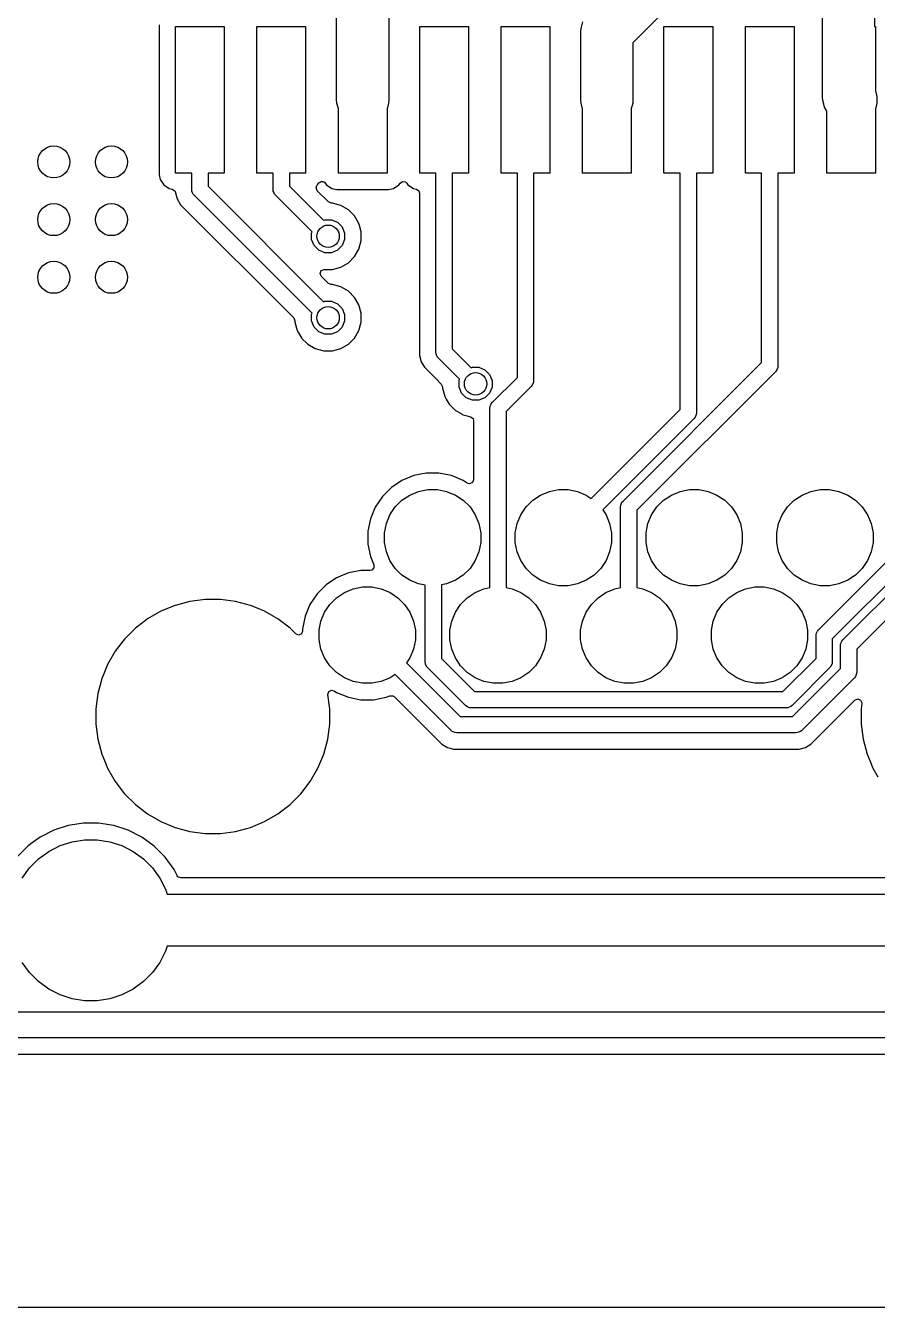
# Model space of a CAD drawing. Extents: x 97 to 200, y -158 to -52.
# Drawn here: x 149.91 to 163.2, y -157.88 to -137.88 of the extents above; entities that cross this region are included whole.
import ezdxf

# ---------------------------------------------------------------- set-up
doc = ezdxf.new("R2010")
doc.units = 0
doc.layers.add('BLACK', color=7, linetype='CONTINUOUS')

msp = doc.modelspace()

# ---------------------------------------------------------------- linework, layer by layer
at = {"layer": 'BLACK', "linetype": 'CONTINUOUS'}
for p, q in [((165.919436, -131.61), (159.3875, -138.141936)), ((162.3447, -138.9936), (162.3447, -137.0036)), ((154.7647, -139.0336), (154.7647, -137.1836)), ((163.1575, -137.171936), (163.1575, -137.8886)), ((155.5775, -137.351936), (155.5775, -139.0336)), ((151.9966, -137.863532), (151.9966, -140.203664)), ((152.2511, -140.1786), (152.2511, -137.8886)), ((152.2511, -137.8886), (153.0111, -137.8886)), ((153.0111, -137.8886), (153.0111, -140.1786)), ((153.5211, -140.1786), (153.5211, -137.8886)), ((153.5211, -137.8886), (154.2811, -137.8886)), ((154.2811, -137.8886), (154.2811, -140.1786)), ((156.0611, -140.1786), (156.0611, -137.8886)), ((156.0611, -137.8886), (156.8211, -137.8886)), ((156.8211, -137.8886), (156.8211, -140.1786)), ((157.3311, -140.1786), (157.3311, -137.8886)), ((157.3311, -137.8886), (158.0911, -137.8886)), ((158.0911, -137.8886), (158.0911, -140.1786)), ((158.5747, -137.9736), (158.578176, -137.920569)), ((158.5747, -139.0336), (158.5747, -137.9736)), ((158.578176, -137.920554), (158.605635, -137.818078)), ((158.578176, -137.920569), (158.578176, -137.920554)), ((159.8711, -140.1786), (159.8711, -137.8886)), ((159.8711, -137.8886), (160.6311, -137.8886)), ((160.6311, -137.8886), (160.6311, -140.1786)), ((161.1411, -140.1786), (161.1411, -137.8886)), ((161.1411, -137.8886), (161.9011, -137.8886)), ((161.9011, -137.8886), (161.9011, -140.1786)), ((163.1575, -137.8886), (163.1711, -137.8886)), ((163.1711, -137.8886), (163.1711, -138.894999)), ((159.3875, -138.141936), (159.3875, -139.0336)), ((162.348176, -139.04663), (162.3447, -138.9936)), ((163.1711, -138.894999), (163.194024, -138.980555)), ((163.194024, -138.980555), (163.194024, -139.086646)), ((154.768177, -139.086646), (154.7647, -139.0336)), ((154.7911, -139.172197), (154.768177, -139.086646)), ((154.7911, -140.1786), (154.7911, -139.172197)), ((155.574023, -139.086646), (155.5511, -139.172197)), ((155.5511, -139.172197), (155.5511, -140.1786)), ((155.5775, -139.0336), (155.574023, -139.086646)), ((158.578177, -139.086646), (158.5747, -139.0336)), ((158.6011, -139.172197), (158.578177, -139.086646)), ((158.6011, -140.1786), (158.6011, -139.172197)), ((159.384023, -139.086646), (159.3611, -139.172197)), ((159.3611, -139.172197), (159.3611, -140.1786)), ((159.3875, -139.0336), (159.384023, -139.086646)), ((162.348176, -139.046646), (162.348176, -139.04663)), ((162.363336, -139.103222), (162.348176, -139.046646)), ((162.375635, -139.149123), (162.363336, -139.103222)), ((162.4111, -139.210549), (162.375635, -139.149123)), ((162.4111, -140.1786), (162.4111, -139.210549)), ((163.194024, -139.086646), (163.1711, -139.172201)), ((163.1711, -139.172201), (163.1711, -140.1786)), ((151.9966, -140.203664), (151.996601, -140.203668)), ((151.996601, -140.203668), (152.011365, -140.277899)), ((152.5041, -140.1786), (152.2511, -140.1786)), ((152.5041, -140.4336), (152.5041, -140.1786)), ((153.0111, -140.1786), (152.7581, -140.1786)), ((152.7581, -140.1786), (152.7581, -140.380994)), ((153.7741, -140.1786), (153.5211, -140.1786)), ((153.7741, -140.4336), (153.7741, -140.1786)), ((154.2811, -140.1786), (154.0281, -140.1786)), ((154.0281, -140.1786), (154.0281, -140.380994)), ((155.5511, -140.1786), (154.7911, -140.1786)), ((156.3141, -140.1786), (156.0611, -140.1786)), ((156.3141, -142.9736), (156.3141, -140.1786)), ((156.8211, -140.1786), (156.5681, -140.1786)), ((156.5681, -140.1786), (156.5681, -142.920995)), ((157.5841, -140.1786), (157.3311, -140.1786)), ((157.5841, -143.364994), (157.5841, -140.1786)), ((158.0911, -140.1786), (157.8381, -140.1786)), ((157.8381, -140.1786), (157.8381, -143.4176)), ((159.3611, -140.1786), (158.6011, -140.1786)), ((160.1241, -140.1786), (159.8711, -140.1786)), ((160.1241, -143.864994), (160.1241, -140.1786)), ((160.6311, -140.1786), (160.3781, -140.1786)), ((160.3781, -140.1786), (160.3781, -143.9176)), ((161.3941, -140.1786), (161.1411, -140.1786)), ((161.3941, -143.133813), (161.3941, -140.1786)), ((161.9011, -140.1786), (161.6481, -140.1786)), ((161.6481, -140.1786), (161.6481, -143.186419)), ((163.1711, -140.1786), (162.4111, -140.1786)), ((152.011365, -140.277899), (152.011367, -140.277903)), ((152.011367, -140.277903), (152.067615, -140.362084)), ((152.067615, -140.362084), (152.151797, -140.418333)), ((152.7581, -140.380994), (154.561051, -142.183946)), ((154.0281, -140.380994), (154.561051, -140.913946)), ((154.442734, -140.409823), (154.454757, -140.372967)), ((154.46104, -140.454017), (154.442734, -140.409823)), ((154.454757, -140.372967), (154.460911, -140.364537)), ((154.460911, -140.364537), (154.464584, -140.362084)), ((154.464584, -140.362084), (154.484861, -140.331736)), ((154.484861, -140.331736), (154.485623, -140.330694)), ((154.485623, -140.330694), (154.505013, -140.318875)), ((154.505013, -140.318875), (154.523906, -140.306251)), ((154.523906, -140.306251), (154.525276, -140.306523)), ((154.525276, -140.306523), (154.526469, -140.305797)), ((154.526469, -140.305797), (154.548544, -140.311151)), ((154.548544, -140.311151), (154.570823, -140.315583)), ((154.570823, -140.315583), (154.572107, -140.316867)), ((154.572107, -140.316867), (154.572956, -140.317073)), ((154.572956, -140.317073), (154.573959, -140.318719)), ((154.573959, -140.318719), (154.588067, -140.332827)), ((154.588067, -140.332827), (154.607615, -140.362084)), ((154.607615, -140.362084), (154.691797, -140.418333)), ((155.650401, -140.418334), (155.734584, -140.362084)), ((155.734584, -140.362084), (155.754133, -140.332826)), ((155.754133, -140.332826), (155.793906, -140.306251)), ((155.793906, -140.306251), (155.840823, -140.315583)), ((155.840823, -140.315583), (155.858067, -140.332827)), ((155.858067, -140.332827), (155.877615, -140.362084)), ((155.877615, -140.362084), (155.961797, -140.418333)), ((152.151797, -140.418333), (152.151799, -140.418334)), ((152.151799, -140.418334), (152.199449, -140.427812)), ((152.199449, -140.427812), (152.239223, -140.454388)), ((152.239223, -140.454388), (152.249221, -140.480951)), ((152.249221, -140.480951), (152.249599, -140.483824)), ((152.249599, -140.483824), (152.275598, -140.580851)), ((152.275598, -140.580851), (152.275598, -140.580853)), ((152.275598, -140.580853), (152.323807, -140.664353)), ((152.50654, -140.458376), (152.5041, -140.4336)), ((152.50654, -140.458377), (152.50654, -140.458376)), ((152.513077, -140.474157), (152.50654, -140.458377)), ((152.525503, -140.504157), (152.513077, -140.474157)), ((152.525504, -140.504158), (152.525503, -140.504157)), ((152.541297, -140.523403), (152.525504, -140.504158)), ((154.381446, -142.363551), (152.541297, -140.523403)), ((153.77654, -140.458376), (153.7741, -140.4336)), ((153.77654, -140.458377), (153.77654, -140.458376)), ((153.783077, -140.474157), (153.77654, -140.458377)), ((153.795503, -140.504157), (153.783077, -140.474157)), ((153.795504, -140.504158), (153.795503, -140.504157)), ((153.811297, -140.523403), (153.795504, -140.504158)), ((154.381446, -141.093551), (153.811297, -140.523403)), ((154.635317, -140.628294), (154.46104, -140.454017)), ((154.691797, -140.418333), (154.691799, -140.418334)), ((154.691799, -140.418334), (154.766033, -140.4331)), ((154.766033, -140.4331), (155.576166, -140.433099)), ((155.576166, -140.433099), (155.650401, -140.418334)), ((155.961797, -140.418333), (155.961799, -140.418334)), ((155.961799, -140.418334), (156.009293, -140.427781)), ((156.009293, -140.427781), (156.049067, -140.454357)), ((156.049067, -140.454357), (156.0596, -140.48908)), ((156.0596, -140.48908), (156.0596, -143.023823)), ((152.323807, -140.664353), (152.323806, -140.664353)), ((152.323806, -140.664353), (152.323808, -140.664355)), ((152.323808, -140.664355), (152.325822, -140.667844)), ((152.325822, -140.667844), (152.325825, -140.667848)), ((152.325825, -140.667848), (154.095794, -142.437817)), ((154.679511, -140.6466), (154.635317, -140.628294)), ((154.699164, -140.6466), (154.679511, -140.6466)), ((154.699168, -140.6466), (154.699164, -140.6466)), ((154.830652, -140.681832), (154.699168, -140.6466)), ((154.830653, -140.681832), (154.830652, -140.681832)), ((154.830654, -140.681833), (154.830653, -140.681832)), ((154.948545, -140.749897), (154.830654, -140.681833)), ((154.948546, -140.749898), (154.948545, -140.749897)), ((154.94855, -140.749901), (154.948546, -140.749898)), ((155.044798, -140.846149), (154.94855, -140.749901)), ((154.561051, -140.913946), (154.579889, -140.906144)), ((154.579889, -140.906144), (154.682311, -140.906144)), ((154.682311, -140.906144), (154.776937, -140.945339)), ((154.776937, -140.945339), (154.849361, -141.017763)), ((155.044801, -140.846153), (155.044798, -140.846149)), ((155.044803, -140.846155), (155.044801, -140.846153)), ((155.112867, -140.964046), (155.044803, -140.846155)), ((155.121831, -140.9975), (155.112867, -140.964046)), ((155.147509, -141.093332), (155.121831, -140.9975)), ((154.373644, -141.112389), (154.381446, -141.093551)), ((154.373644, -141.214811), (154.373644, -141.112389)), ((154.849361, -141.017763), (154.888556, -141.112389)), ((154.888556, -141.112389), (154.888556, -141.214811)), ((155.1481, -141.095536), (155.147509, -141.093332)), ((155.1481, -141.231664), (155.1481, -141.095536)), ((154.412839, -141.309437), (154.373644, -141.214811)), ((154.485263, -141.381861), (154.412839, -141.309437)), ((154.579889, -141.421056), (154.485263, -141.381861)), ((154.776937, -141.381861), (154.682311, -141.421056)), ((154.849361, -141.309437), (154.776937, -141.381861)), ((154.888556, -141.214811), (154.849361, -141.309437)), ((155.044803, -141.481045), (155.112867, -141.363154)), ((155.112867, -141.363154), (155.1481, -141.231664)), ((154.682311, -141.421056), (154.579889, -141.421056)), ((154.830654, -141.645367), (154.948545, -141.577303)), ((154.948545, -141.577303), (155.044803, -141.481045)), ((154.506011, -141.7431), (154.524317, -141.698906)), ((154.524317, -141.787294), (154.506011, -141.7431)), ((154.524317, -141.698906), (154.568511, -141.6806)), ((154.635317, -141.898294), (154.524317, -141.787294)), ((154.568511, -141.6806), (154.699162, -141.6806)), ((154.699162, -141.6806), (154.699164, -141.6806)), ((154.699164, -141.6806), (154.830654, -141.645367)), ((154.679511, -141.9166), (154.635317, -141.898294)), ((154.699164, -141.9166), (154.679511, -141.9166)), ((154.699168, -141.9166), (154.699164, -141.9166)), ((154.830652, -141.951832), (154.699168, -141.9166)), ((154.830653, -141.951832), (154.830652, -141.951832)), ((154.830654, -141.951833), (154.830653, -141.951832)), ((154.948545, -142.019897), (154.830654, -141.951833)), ((154.561051, -142.183946), (154.579889, -142.176144)), ((154.579889, -142.176144), (154.682311, -142.176144)), ((154.682311, -142.176144), (154.776937, -142.215339)), ((154.948546, -142.019898), (154.948545, -142.019897)), ((154.94855, -142.019901), (154.948546, -142.019898)), ((155.044798, -142.116149), (154.94855, -142.019901)), ((155.044801, -142.116153), (155.044798, -142.116149)), ((155.044803, -142.116155), (155.044801, -142.116153)), ((155.112867, -142.234046), (155.044803, -142.116155)), ((154.373644, -142.382389), (154.381446, -142.363551)), ((154.373644, -142.484811), (154.373644, -142.382389)), ((154.776937, -142.215339), (154.849361, -142.287763)), ((154.849361, -142.287763), (154.888556, -142.382389)), ((154.888556, -142.382389), (154.888556, -142.484811)), ((155.1481, -142.365536), (155.112867, -142.234046)), ((155.1481, -142.501664), (155.1481, -142.365536)), ((154.095794, -142.437817), (154.1141, -142.482011)), ((154.1141, -142.482011), (154.1141, -142.501668)), ((154.1141, -142.501668), (154.149332, -142.633151)), ((154.412839, -142.579437), (154.373644, -142.484811)), ((154.485263, -142.651861), (154.412839, -142.579437)), ((154.849361, -142.579437), (154.776937, -142.651861)), ((154.888556, -142.484811), (154.849361, -142.579437)), ((155.112867, -142.633154), (155.1481, -142.501664)), ((154.149332, -142.633151), (154.149332, -142.633153)), ((154.149332, -142.633153), (154.169257, -142.667664)), ((154.169257, -142.667664), (154.214336, -142.745744)), ((154.214336, -142.745744), (154.217398, -142.751046)), ((154.217398, -142.751046), (154.217401, -142.75105)), ((154.217401, -142.75105), (154.313649, -142.847298)), ((154.579889, -142.691056), (154.485263, -142.651861)), ((154.682311, -142.691056), (154.579889, -142.691056)), ((154.776937, -142.651861), (154.682311, -142.691056)), ((154.948545, -142.847303), (155.044803, -142.751045)), ((155.044803, -142.751045), (155.112867, -142.633154)), ((154.313649, -142.847298), (154.313653, -142.847301)), ((154.313653, -142.847301), (154.313655, -142.847303)), ((154.313655, -142.847303), (154.431546, -142.915367)), ((154.431546, -142.915367), (154.484574, -142.929576)), ((154.484574, -142.929576), (154.563031, -142.950599)), ((154.563031, -142.950599), (154.563033, -142.950599)), ((154.563033, -142.950599), (154.563036, -142.9506)), ((154.563036, -142.9506), (154.563038, -142.9506)), ((154.563038, -142.9506), (154.699162, -142.9506)), ((154.699162, -142.9506), (154.699164, -142.9506)), ((154.699164, -142.9506), (154.830654, -142.915367)), ((154.830654, -142.915367), (154.948545, -142.847303)), ((156.31654, -142.998376), (156.3141, -142.9736)), ((156.31654, -142.998377), (156.31654, -142.998376)), ((156.335503, -143.044158), (156.31654, -142.998377)), ((156.5681, -142.920995), (156.862829, -143.215725)), ((156.0596, -143.023823), (156.059601, -143.023831)), ((156.059601, -143.023831), (156.085597, -143.120851)), ((156.085597, -143.120851), (156.085598, -143.120853)), ((156.085598, -143.120853), (156.101329, -143.148099)), ((156.101329, -143.148099), (156.135824, -143.207847)), ((156.135824, -143.207847), (156.206853, -143.278876)), ((156.351297, -143.063402), (156.335503, -143.044158)), ((156.683224, -143.39533), (156.351297, -143.063402)), ((156.862829, -143.215725), (156.881667, -143.207923)), ((156.881667, -143.207923), (156.984089, -143.207923)), ((156.984089, -143.207923), (157.078715, -143.247118)), ((159.232297, -145.295616), (161.3941, -143.133813)), ((161.64566, -143.211196), (161.626697, -143.256977)), ((161.6481, -143.186419), (161.64566, -143.211195)), ((161.64566, -143.211195), (161.64566, -143.211196)), ((156.206853, -143.278876), (156.206854, -143.278877)), ((156.206854, -143.278877), (156.31076, -143.382783)), ((156.31076, -143.382783), (156.397572, -143.469594)), ((156.675422, -143.414168), (156.683224, -143.39533)), ((156.675422, -143.51659), (156.675422, -143.414168)), ((157.078715, -143.247118), (157.151139, -143.319542)), ((157.151139, -143.319542), (157.190334, -143.414168)), ((157.190334, -143.414168), (157.190334, -143.51659)), ((157.192297, -143.756797), (157.5841, -143.364994)), ((161.610903, -143.276221), (159.4491, -145.438024)), ((161.626697, -143.256977), (161.610903, -143.276221)), ((156.397572, -143.469594), (156.415878, -143.513788)), ((156.415878, -143.513788), (156.415878, -143.533447)), ((156.415878, -143.533447), (156.45111, -143.66493)), ((156.714617, -143.611216), (156.675422, -143.51659)), ((156.787041, -143.68364), (156.714617, -143.611216)), ((157.151139, -143.611216), (157.078715, -143.68364)), ((157.190334, -143.51659), (157.151139, -143.611216)), ((157.800903, -143.507402), (157.4091, -143.899205)), ((157.816697, -143.488158), (157.800903, -143.507402)), ((157.83566, -143.442377), (157.816697, -143.488158)), ((157.8381, -143.4176), (157.83566, -143.442376)), ((157.83566, -143.442376), (157.83566, -143.442377)), ((156.45111, -143.66493), (156.45111, -143.664932)), ((156.45111, -143.664932), (156.474175, -143.704882)), ((156.474175, -143.704882), (156.505753, -143.759577)), ((156.505753, -143.759577), (156.519176, -143.782825)), ((156.519176, -143.782825), (156.519179, -143.782829)), ((156.519179, -143.782829), (156.615427, -143.879077)), ((156.881667, -143.722835), (156.787041, -143.68364)), ((156.984089, -143.722835), (156.881667, -143.722835)), ((157.078715, -143.68364), (156.984089, -143.722835)), ((157.159522, -143.81704), (157.169557, -143.792813)), ((157.169557, -143.792813), (157.176503, -143.776043)), ((157.176503, -143.776043), (157.176504, -143.776042)), ((157.176504, -143.776042), (157.192297, -143.756797)), ((156.615427, -143.879077), (156.615431, -143.87908)), ((156.615431, -143.87908), (156.615433, -143.879082)), ((156.615433, -143.879082), (156.721056, -143.940063)), ((156.721056, -143.940063), (156.733324, -143.947146)), ((156.733324, -143.947146), (156.733327, -143.947147)), ((156.733327, -143.947147), (156.779067, -143.959403)), ((156.779067, -143.959403), (156.854276, -143.979555)), ((156.854276, -143.979555), (156.892227, -144.008675)), ((156.892227, -144.008675), (156.9006, -144.039925)), ((157.1551, -143.8466), (157.15754, -143.821824)), ((157.1551, -146.646284), (157.1551, -143.8466)), ((157.15754, -143.821824), (157.159522, -143.81704)), ((157.4091, -143.899205), (157.4091, -146.646284)), ((158.735779, -145.253315), (160.1241, -143.864994)), ((160.340902, -144.007403), (158.915384, -145.43292)), ((160.356696, -143.988158), (160.340902, -144.007403)), ((160.356697, -143.988157), (160.356696, -143.988158)), ((160.368607, -143.959403), (160.356697, -143.988157)), ((160.37566, -143.942377), (160.368607, -143.959403)), ((160.3781, -143.9176), (160.37566, -143.942376)), ((160.37566, -143.942376), (160.37566, -143.942377)), ((156.9006, -144.039925), (156.9006, -144.962788)), ((155.784156, -144.972437), (155.6189, -145.082858)), ((155.784158, -144.972436), (155.784156, -144.972437)), ((155.967787, -144.896374), (155.784158, -144.972436)), ((156.162722, -144.8576), (155.967787, -144.896374)), ((156.361478, -144.8576), (156.162722, -144.8576)), ((156.556412, -144.896374), (156.361478, -144.8576)), ((156.740041, -144.972436), (156.556412, -144.896374)), ((156.740044, -144.972437), (156.740041, -144.972436)), ((156.803377, -145.014755), (156.740044, -144.972437)), ((156.882294, -145.006982), (156.8381, -145.025288)), ((156.9006, -144.962788), (156.882294, -145.006982)), ((162.661797, -147.462116), (165.2041, -144.919813)), ((155.6189, -145.082858), (155.478358, -145.2234)), ((155.78345, -145.283364), (155.906431, -145.20119)), ((155.906431, -145.20119), (156.04308, -145.144589)), ((156.04308, -145.144589), (156.188146, -145.115733)), ((156.188146, -145.115733), (156.336054, -145.115733)), ((156.336054, -145.115733), (156.48112, -145.144589)), ((156.48112, -145.144589), (156.617769, -145.20119)), ((156.617769, -145.20119), (156.74075, -145.283364)), ((156.8381, -145.025288), (156.803377, -145.014755)), ((157.82345, -145.283364), (157.946431, -145.20119)), ((157.946431, -145.20119), (158.08308, -145.144589)), ((158.08308, -145.144589), (158.228146, -145.115733)), ((158.228146, -145.115733), (158.376054, -145.115733)), ((158.376054, -145.115733), (158.52112, -145.144589)), ((158.52112, -145.144589), (158.657769, -145.20119)), ((158.657769, -145.20119), (158.735779, -145.253315)), ((159.86345, -145.283364), (159.986431, -145.20119)), ((159.986431, -145.20119), (160.12308, -145.144589)), ((160.12308, -145.144589), (160.268146, -145.115733)), ((160.268146, -145.115733), (160.416054, -145.115733)), ((160.416054, -145.115733), (160.56112, -145.144589)), ((160.56112, -145.144589), (160.697769, -145.20119)), ((160.697769, -145.20119), (160.82075, -145.283364)), ((161.90345, -145.283364), (162.026431, -145.20119)), ((162.026431, -145.20119), (162.16308, -145.144589)), ((162.16308, -145.144589), (162.308146, -145.115733)), ((162.308146, -145.115733), (162.456054, -145.115733)), ((162.456054, -145.115733), (162.60112, -145.144589)), ((162.60112, -145.144589), (162.737769, -145.20119)), ((162.737769, -145.20119), (162.86075, -145.283364)), ((165.420903, -145.062221), (162.8786, -147.604524)), ((155.367936, -145.388658), (155.291874, -145.572287)), ((155.367937, -145.388656), (155.367936, -145.388658)), ((155.478358, -145.2234), (155.367937, -145.388656)), ((155.59669, -145.510931), (155.678864, -145.38795)), ((155.678864, -145.38795), (155.78345, -145.283364)), ((156.74075, -145.283364), (156.845336, -145.38795)), ((156.845336, -145.38795), (156.92751, -145.510931)), ((157.63669, -145.510931), (157.718864, -145.38795)), ((157.718864, -145.38795), (157.82345, -145.283364)), ((159.1951, -145.385419), (159.19754, -145.360643)), ((159.1951, -146.646284), (159.1951, -145.385419)), ((159.19754, -145.360643), (159.197765, -145.360101)), ((159.197765, -145.360101), (159.205395, -145.341679)), ((159.205395, -145.341679), (159.216503, -145.314862)), ((159.216503, -145.314862), (159.216504, -145.314861)), ((159.216504, -145.314861), (159.232297, -145.295616)), ((159.67669, -145.510931), (159.758864, -145.38795)), ((159.758864, -145.38795), (159.86345, -145.283364)), ((160.82075, -145.283364), (160.925336, -145.38795)), ((160.925336, -145.38795), (161.00751, -145.510931)), ((161.71669, -145.510931), (161.798864, -145.38795)), ((161.798864, -145.38795), (161.90345, -145.283364)), ((162.86075, -145.283364), (162.965336, -145.38795)), ((162.965336, -145.38795), (163.04751, -145.510931)), ((155.291874, -145.572287), (155.2531, -145.767221)), ((155.540089, -145.64758), (155.59669, -145.510931)), ((156.92751, -145.510931), (156.984111, -145.64758)), ((157.580089, -145.64758), (157.63669, -145.510931)), ((158.915384, -145.43292), (158.96751, -145.510931)), ((158.96751, -145.510931), (159.024111, -145.64758)), ((159.4491, -145.438024), (159.4491, -146.646284)), ((159.620089, -145.64758), (159.67669, -145.510931)), ((161.00751, -145.510931), (161.064111, -145.64758)), ((161.660089, -145.64758), (161.71669, -145.510931)), ((163.04751, -145.510931), (163.104111, -145.64758)), ((155.2531, -145.767221), (155.2531, -145.965978)), ((155.511233, -145.792646), (155.540089, -145.64758)), ((155.511233, -145.940554), (155.511233, -145.792646)), ((156.984111, -145.64758), (157.012967, -145.792646)), ((157.012967, -145.792646), (157.012967, -145.940554)), ((157.551233, -145.792646), (157.580089, -145.64758)), ((157.551233, -145.940554), (157.551233, -145.792646)), ((159.024111, -145.64758), (159.052967, -145.792646)), ((159.052967, -145.792646), (159.052967, -145.940554)), ((159.591233, -145.792646), (159.620089, -145.64758)), ((159.591233, -145.940554), (159.591233, -145.792646)), ((161.064111, -145.64758), (161.092967, -145.792646)), ((161.092967, -145.792646), (161.092967, -145.940554)), ((161.631233, -145.792646), (161.660089, -145.64758)), ((161.631233, -145.940554), (161.631233, -145.792646)), ((162.280797, -147.304297), (163.9341, -145.650994)), ((164.150903, -145.793403), (162.4976, -147.446706)), ((163.104111, -145.64758), (163.132967, -145.792646)), ((163.132967, -145.792646), (163.132967, -145.940554)), ((155.2531, -145.965978), (155.291874, -146.160912)), ((155.540089, -146.08562), (155.511233, -145.940554)), ((157.012967, -145.940554), (156.984111, -146.08562)), ((157.580089, -146.08562), (157.551233, -145.940554)), ((159.052967, -145.940554), (159.024111, -146.08562)), ((159.620089, -146.08562), (159.591233, -145.940554)), ((161.092967, -145.940554), (161.064111, -146.08562)), ((161.660089, -146.08562), (161.631233, -145.940554)), ((163.132967, -145.940554), (163.104111, -146.08562)), ((155.291874, -146.160912), (155.291874, -146.160913)), ((155.291874, -146.160913), (155.345834, -146.291182)), ((155.59669, -146.222269), (155.540089, -146.08562)), ((156.984111, -146.08562), (156.92751, -146.222269)), ((157.63669, -146.222269), (157.580089, -146.08562)), ((159.024111, -146.08562), (158.96751, -146.222269)), ((159.67669, -146.222269), (159.620089, -146.08562)), ((161.064111, -146.08562), (161.00751, -146.222269)), ((161.71669, -146.222269), (161.660089, -146.08562)), ((163.104111, -146.08562), (163.04751, -146.222269)), ((155.142722, -146.3776), (154.947787, -146.416374)), ((155.288092, -146.3776), (155.142722, -146.3776)), ((155.31201, -146.372842), (155.288092, -146.3776)), ((155.345834, -146.339018), (155.31201, -146.372842)), ((155.345834, -146.291182), (155.345834, -146.339018)), ((155.678864, -146.34525), (155.59669, -146.222269)), ((155.78345, -146.449836), (155.678864, -146.34525)), ((156.845336, -146.34525), (156.74075, -146.449836)), ((156.92751, -146.222269), (156.845336, -146.34525)), ((157.718864, -146.34525), (157.63669, -146.222269)), ((157.82345, -146.449836), (157.718864, -146.34525)), ((158.885336, -146.34525), (158.78075, -146.449836)), ((158.96751, -146.222269), (158.885336, -146.34525)), ((159.758864, -146.34525), (159.67669, -146.222269)), ((159.86345, -146.449836), (159.758864, -146.34525)), ((160.925336, -146.34525), (160.82075, -146.449836)), ((161.00751, -146.222269), (160.925336, -146.34525)), ((161.798864, -146.34525), (161.71669, -146.222269)), ((161.90345, -146.449836), (161.798864, -146.34525)), ((162.965336, -146.34525), (162.86075, -146.449836)), ((163.04751, -146.222269), (162.965336, -146.34525)), ((154.5989, -146.602858), (154.458358, -146.7434)), ((154.764156, -146.492437), (154.5989, -146.602858)), ((154.764158, -146.492436), (154.764156, -146.492437)), ((154.947787, -146.416374), (154.764158, -146.492436)), ((155.906431, -146.53201), (155.78345, -146.449836)), ((156.04308, -146.588611), (155.906431, -146.53201)), ((156.1466, -146.609202), (156.04308, -146.588611)), ((156.1466, -147.804338), (156.1466, -146.609202)), ((156.48112, -146.588611), (156.4006, -146.604627)), ((156.4006, -146.604627), (156.4006, -147.751732)), ((156.617769, -146.53201), (156.48112, -146.588611)), ((156.74075, -146.449836), (156.617769, -146.53201)), ((157.946431, -146.53201), (157.82345, -146.449836)), ((158.08308, -146.588611), (157.946431, -146.53201)), ((158.228146, -146.617467), (158.08308, -146.588611)), ((158.52112, -146.588611), (158.376054, -146.617467)), ((158.657769, -146.53201), (158.52112, -146.588611)), ((158.78075, -146.449836), (158.657769, -146.53201)), ((159.986431, -146.53201), (159.86345, -146.449836)), ((160.12308, -146.588611), (159.986431, -146.53201)), ((160.268146, -146.617467), (160.12308, -146.588611)), ((160.56112, -146.588611), (160.416054, -146.617467)), ((160.697769, -146.53201), (160.56112, -146.588611)), ((160.82075, -146.449836), (160.697769, -146.53201)), ((162.026431, -146.53201), (161.90345, -146.449836)), ((162.16308, -146.588611), (162.026431, -146.53201)), ((162.308146, -146.617467), (162.16308, -146.588611)), ((162.60112, -146.588611), (162.456054, -146.617467)), ((162.737769, -146.53201), (162.60112, -146.588611)), ((162.86075, -146.449836), (162.737769, -146.53201)), ((154.458358, -146.7434), (154.347937, -146.908656)), ((154.658864, -146.90795), (154.76345, -146.803364)), ((154.76345, -146.803364), (154.886431, -146.72119)), ((154.886431, -146.72119), (155.02308, -146.664589)), ((155.02308, -146.664589), (155.168146, -146.635733)), ((155.168146, -146.635733), (155.316054, -146.635733)), ((155.316054, -146.635733), (155.46112, -146.664589)), ((155.46112, -146.664589), (155.597769, -146.72119)), ((155.597769, -146.72119), (155.72075, -146.803364)), ((155.72075, -146.803364), (155.825336, -146.90795)), ((156.698864, -146.90795), (156.80345, -146.803364)), ((156.80345, -146.803364), (156.926431, -146.72119)), ((156.926431, -146.72119), (157.06308, -146.664589)), ((157.06308, -146.664589), (157.1551, -146.646284)), ((157.4091, -146.646284), (157.50112, -146.664589)), ((157.50112, -146.664589), (157.637769, -146.72119)), ((157.637769, -146.72119), (157.76075, -146.803364)), ((157.76075, -146.803364), (157.865336, -146.90795)), ((158.376054, -146.617467), (158.228146, -146.617467)), ((158.738864, -146.90795), (158.84345, -146.803364)), ((158.84345, -146.803364), (158.966431, -146.72119)), ((158.966431, -146.72119), (159.10308, -146.664589)), ((159.10308, -146.664589), (159.1951, -146.646284)), ((159.4491, -146.646284), (159.54112, -146.664589)), ((159.54112, -146.664589), (159.677769, -146.72119)), ((159.677769, -146.72119), (159.80075, -146.803364)), ((159.80075, -146.803364), (159.905336, -146.90795)), ((160.416054, -146.617467), (160.268146, -146.617467)), ((160.778864, -146.90795), (160.88345, -146.803364)), ((160.88345, -146.803364), (161.006431, -146.72119)), ((161.006431, -146.72119), (161.14308, -146.664589)), ((161.14308, -146.664589), (161.288146, -146.635733)), ((161.288146, -146.635733), (161.436054, -146.635733)), ((161.436054, -146.635733), (161.58112, -146.664589)), ((161.58112, -146.664589), (161.717769, -146.72119)), ((161.717769, -146.72119), (161.84075, -146.803364)), ((161.84075, -146.803364), (161.945336, -146.90795)), ((162.456054, -146.617467), (162.308146, -146.617467)), ((152.244051, -146.924271), (152.022975, -147.015843)), ((152.244053, -146.92427), (152.244051, -146.924271)), ((152.244054, -146.924269), (152.244053, -146.92427)), ((152.244069, -146.924264), (152.244054, -146.924269)), ((152.475193, -146.862335), (152.244069, -146.924264)), ((152.475195, -146.862335), (152.475193, -146.862335)), ((152.712445, -146.8311), (152.475195, -146.862335)), ((152.71245, -146.8311), (152.712445, -146.8311)), ((152.95175, -146.8311), (152.71245, -146.8311)), ((152.951754, -146.8311), (152.95175, -146.8311)), ((153.189005, -146.862335), (152.951754, -146.8311)), ((153.42013, -146.924264), (153.189005, -146.862335)), ((153.420141, -146.924268), (153.42013, -146.924264)), ((153.420147, -146.92427), (153.420141, -146.924268)), ((153.537825, -146.973014), (153.420147, -146.92427)), ((153.641224, -147.015843), (153.537825, -146.973014)), ((154.347936, -146.908658), (154.271874, -147.092287)), ((154.347937, -146.908656), (154.347936, -146.908658)), ((154.57669, -147.030931), (154.658864, -146.90795)), ((155.825336, -146.90795), (155.90751, -147.030931)), ((156.61669, -147.030931), (156.698864, -146.90795)), ((157.865336, -146.90795), (157.94751, -147.030931)), ((158.65669, -147.030931), (158.738864, -146.90795)), ((159.905336, -146.90795), (159.98751, -147.030931)), ((160.69669, -147.030931), (160.778864, -146.90795)), ((161.945336, -146.90795), (162.02751, -147.030931)), ((151.736679, -147.196153), (151.62588, -147.281172)), ((151.81573, -147.135495), (151.736679, -147.196153)), ((151.815733, -147.135493), (151.81573, -147.135495)), ((151.815736, -147.135491), (151.815733, -147.135493)), ((152.022963, -147.015849), (151.815736, -147.135491)), ((152.022975, -147.015843), (152.022963, -147.015849)), ((153.641236, -147.015849), (153.641224, -147.015843)), ((153.773629, -147.092286), (153.641236, -147.015849)), ((153.84847, -147.135495), (153.773629, -147.092286)), ((154.038318, -147.281171), (153.84847, -147.135495)), ((154.271874, -147.092287), (154.2331, -147.287221)), ((154.491233, -147.312646), (154.520089, -147.16758)), ((154.520089, -147.16758), (154.57669, -147.030931)), ((155.90751, -147.030931), (155.964111, -147.16758)), ((155.964111, -147.16758), (155.992967, -147.312646)), ((156.531233, -147.312646), (156.560089, -147.16758)), ((156.560089, -147.16758), (156.61669, -147.030931)), ((157.94751, -147.030931), (158.004111, -147.16758)), ((158.004111, -147.16758), (158.032967, -147.312646)), ((158.571233, -147.312646), (158.600089, -147.16758)), ((158.600089, -147.16758), (158.65669, -147.030931)), ((159.98751, -147.030931), (160.044111, -147.16758)), ((160.044111, -147.16758), (160.072967, -147.312646)), ((160.611233, -147.312646), (160.640089, -147.16758)), ((160.640089, -147.16758), (160.69669, -147.030931)), ((162.02751, -147.030931), (162.084111, -147.16758)), ((162.084111, -147.16758), (162.112967, -147.312646)), ((151.62588, -147.281172), (151.456672, -147.45038)), ((154.038319, -147.281172), (154.038318, -147.281171)), ((154.038322, -147.281175), (154.038319, -147.281172)), ((154.126406, -147.369258), (154.038322, -147.281175)), ((154.1706, -147.387564), (154.126406, -147.369258)), ((154.214794, -147.369258), (154.1706, -147.387564)), ((154.2331, -147.325064), (154.214794, -147.369258)), ((154.2331, -147.287221), (154.2331, -147.325064)), ((154.491233, -147.460554), (154.491233, -147.312646)), ((155.992967, -147.312646), (155.992967, -147.460554)), ((156.531233, -147.460554), (156.531233, -147.312646)), ((158.032967, -147.312646), (158.032967, -147.460554)), ((158.571233, -147.460554), (158.571233, -147.312646)), ((160.072967, -147.312646), (160.072967, -147.460554)), ((160.611233, -147.460554), (160.611233, -147.312646)), ((162.112967, -147.312646), (162.112967, -147.460554)), ((162.2436, -147.3941), (162.24604, -147.369324)), ((162.2436, -147.751732), (162.2436, -147.3941)), ((162.24604, -147.369324), (162.246687, -147.367763)), ((162.246687, -147.367763), (162.259182, -147.337597)), ((162.259182, -147.337597), (162.265003, -147.323543)), ((162.265003, -147.323543), (162.265004, -147.323542)), ((162.265004, -147.323542), (162.280797, -147.304297)), ((151.415068, -147.5046), (151.310995, -147.64023)), ((151.456672, -147.45038), (151.415068, -147.5046)), ((154.520089, -147.60562), (154.491233, -147.460554)), ((154.57669, -147.742269), (154.520089, -147.60562)), ((155.964111, -147.60562), (155.90751, -147.742269)), ((155.992967, -147.460554), (155.964111, -147.60562)), ((156.560089, -147.60562), (156.531233, -147.460554)), ((156.61669, -147.742269), (156.560089, -147.60562)), ((158.004111, -147.60562), (157.94751, -147.742269)), ((158.032967, -147.460554), (158.004111, -147.60562)), ((158.600089, -147.60562), (158.571233, -147.460554)), ((158.65669, -147.742269), (158.600089, -147.60562)), ((160.044111, -147.60562), (159.98751, -147.742269)), ((160.072967, -147.460554), (160.044111, -147.60562)), ((160.640089, -147.60562), (160.611233, -147.460554)), ((160.69669, -147.742269), (160.640089, -147.60562)), ((162.084111, -147.60562), (162.02751, -147.742269)), ((162.112967, -147.460554), (162.084111, -147.60562)), ((162.4976, -147.446706), (162.4976, -147.804338)), ((162.6246, -147.551919), (162.62704, -147.527143)), ((162.6246, -147.909551), (162.6246, -147.551919)), ((162.62704, -147.527143), (162.629598, -147.520968)), ((162.629598, -147.520968), (162.63717, -147.502688)), ((162.63717, -147.502688), (162.646003, -147.481362)), ((162.646003, -147.481362), (162.646004, -147.481361)), ((162.646004, -147.481361), (162.661797, -147.462116)), ((162.8786, -147.604524), (162.8786, -147.962157)), ((151.310991, -147.640236), (151.191349, -147.847463)), ((151.310993, -147.640233), (151.310991, -147.640236)), ((151.310995, -147.64023), (151.310993, -147.640233)), ((154.658864, -147.86525), (154.57669, -147.742269)), ((155.90751, -147.742269), (155.855384, -147.820279)), ((156.14904, -147.829114), (156.1466, -147.804338)), ((156.4006, -147.751732), (156.916967, -148.2681)), ((156.698864, -147.86525), (156.61669, -147.742269)), ((157.94751, -147.742269), (157.865336, -147.86525)), ((158.738864, -147.86525), (158.65669, -147.742269)), ((159.98751, -147.742269), (159.905336, -147.86525)), ((160.778864, -147.86525), (160.69669, -147.742269)), ((161.727232, -148.2681), (162.2436, -147.751732)), ((162.02751, -147.742269), (161.945336, -147.86525)), ((162.4976, -147.804338), (162.49516, -147.829114)), ((151.191343, -147.847475), (151.120966, -148.017382)), ((151.191349, -147.847463), (151.191343, -147.847475)), ((154.76345, -147.969836), (154.658864, -147.86525)), ((154.886431, -148.05201), (154.76345, -147.969836)), ((155.675779, -147.999884), (155.597769, -148.05201)), ((156.549297, -148.873402), (155.675779, -147.999884)), ((155.855384, -147.820279), (156.691705, -148.6566)), ((156.14904, -147.829115), (156.14904, -147.829114)), ((156.153502, -147.839886), (156.14904, -147.829115)), ((156.168003, -147.874895), (156.153502, -147.839886)), ((156.168004, -147.874896), (156.168003, -147.874895)), ((156.183797, -147.894141), (156.168004, -147.874896)), ((156.77456, -148.484903), (156.183797, -147.894141)), ((156.80345, -147.969836), (156.698864, -147.86525)), ((156.926431, -148.05201), (156.80345, -147.969836)), ((157.76075, -147.969836), (157.637769, -148.05201)), ((157.865336, -147.86525), (157.76075, -147.969836)), ((158.84345, -147.969836), (158.738864, -147.86525)), ((158.966431, -148.05201), (158.84345, -147.969836)), ((159.80075, -147.969836), (159.677769, -148.05201)), ((159.905336, -147.86525), (159.80075, -147.969836)), ((160.88345, -147.969836), (160.778864, -147.86525)), ((161.006431, -148.05201), (160.88345, -147.969836)), ((161.84075, -147.969836), (161.717769, -148.05201)), ((161.945336, -147.86525), (161.84075, -147.969836)), ((162.460402, -147.894141), (161.869639, -148.484903)), ((161.87755, -148.6566), (162.6246, -147.909551)), ((162.476196, -147.874896), (162.460402, -147.894141)), ((162.476197, -147.874895), (162.476196, -147.874896)), ((162.49516, -147.829114), (162.476197, -147.874895)), ((162.87616, -147.986934), (162.857197, -148.032715)), ((162.8786, -147.962157), (162.87616, -147.986933)), ((162.87616, -147.986933), (162.87616, -147.986934)), ((151.099764, -148.068569), (151.037835, -148.299693)), ((151.099771, -148.068551), (151.099764, -148.068569)), ((151.101881, -148.063458), (151.099771, -148.068551)), ((151.120966, -148.017382), (151.101881, -148.063458)), ((155.02308, -148.108611), (154.886431, -148.05201)), ((155.168146, -148.137467), (155.02308, -148.108611)), ((155.316054, -148.137467), (155.168146, -148.137467)), ((155.46112, -148.108611), (155.316054, -148.137467)), ((155.597769, -148.05201), (155.46112, -148.108611)), ((157.06308, -148.108611), (156.926431, -148.05201)), ((157.208146, -148.137467), (157.06308, -148.108611)), ((157.356054, -148.137467), (157.208146, -148.137467)), ((157.50112, -148.108611), (157.356054, -148.137467)), ((157.637769, -148.05201), (157.50112, -148.108611)), ((159.10308, -148.108611), (158.966431, -148.05201)), ((159.248146, -148.137467), (159.10308, -148.108611)), ((159.396054, -148.137467), (159.248146, -148.137467)), ((159.54112, -148.108611), (159.396054, -148.137467)), ((159.677769, -148.05201), (159.54112, -148.108611)), ((161.14308, -148.108611), (161.006431, -148.05201)), ((161.288146, -148.137467), (161.14308, -148.108611)), ((161.436054, -148.137467), (161.288146, -148.137467)), ((161.58112, -148.108611), (161.436054, -148.137467)), ((161.717769, -148.05201), (161.58112, -148.108611)), ((162.841403, -148.051959), (162.019959, -148.873403)), ((162.857197, -148.032715), (162.841403, -148.051959)), ((151.037835, -148.299695), (151.0066, -148.536945)), ((151.037835, -148.299693), (151.037835, -148.299695)), ((154.628346, -148.314745), (154.640726, -148.26854)), ((154.6576, -148.53695), (154.628346, -148.314745)), ((154.640726, -148.26854), (154.682153, -148.244623)), ((154.682153, -148.244623), (154.725034, -148.254621)), ((154.725034, -148.254621), (154.764159, -148.280764)), ((154.764159, -148.280764), (154.947786, -148.356825)), ((154.947786, -148.356825), (155.142722, -148.3956)), ((155.142722, -148.3956), (155.341478, -148.3956)), ((155.341478, -148.3956), (155.536414, -148.356825)), ((155.536414, -148.356825), (155.594274, -148.332857)), ((155.594274, -148.332857), (155.642107, -148.332857)), ((155.642107, -148.332857), (155.662384, -148.346406)), ((155.662384, -148.346406), (156.331636, -149.015658)), ((156.916967, -148.2681), (161.727232, -148.2681)), ((162.164403, -149.088876), (162.851321, -148.401957)), ((162.851321, -148.401957), (162.895514, -148.383652)), ((162.895514, -148.383652), (162.939708, -148.401958)), ((162.939708, -148.401958), (162.958014, -148.446152)), ((151.0066, -148.536945), (151.0066, -148.776254)), ((154.6576, -148.77625), (154.6576, -148.53695)), ((156.793804, -148.500697), (156.77456, -148.484903)), ((156.839585, -148.51966), (156.793804, -148.500697)), ((156.839586, -148.51966), (156.839585, -148.51966)), ((156.864362, -148.5221), (156.839586, -148.51966)), ((161.779837, -148.5221), (156.864362, -148.5221)), ((161.804613, -148.51966), (161.779837, -148.5221)), ((161.804614, -148.51966), (161.804613, -148.51966)), ((161.850395, -148.500697), (161.804614, -148.51966)), ((161.869639, -148.484903), (161.850395, -148.500697)), ((162.957479, -148.454309), (162.9466, -148.536943)), ((162.9466, -148.536943), (162.9466, -148.776254)), ((162.958014, -148.446152), (162.957479, -148.454309)), ((151.0066, -148.776254), (151.037835, -149.013504)), ((154.626365, -149.013502), (154.6576, -148.77625)), ((156.691705, -148.6566), (161.87755, -148.6566)), ((162.9466, -148.776254), (162.977835, -149.013504)), ((151.037835, -149.013504), (151.037835, -149.013506)), ((151.037835, -149.013506), (151.099764, -149.24463)), ((154.564645, -149.243847), (154.626364, -149.013506)), ((154.626364, -149.013504), (154.626365, -149.013502)), ((154.626364, -149.013506), (154.626364, -149.013504)), ((156.568542, -148.889196), (156.549297, -148.873402)), ((156.568543, -148.889197), (156.568542, -148.889196)), ((156.614324, -148.90816), (156.568543, -148.889197)), ((156.6391, -148.9106), (156.614324, -148.90816)), ((161.930156, -148.9106), (156.6391, -148.9106)), ((161.954932, -148.90816), (161.930156, -148.9106)), ((161.954933, -148.90816), (161.954932, -148.90816)), ((162.000714, -148.889197), (161.954933, -148.90816)), ((162.019959, -148.873403), (162.000714, -148.889197)), ((162.977835, -149.013504), (162.977835, -149.013506)), ((162.977835, -149.013506), (163.039764, -149.24463)), ((156.331636, -149.015658), (156.331641, -149.015664)), ((156.331641, -149.015664), (156.333824, -149.017847)), ((156.333824, -149.017847), (156.404853, -149.088876)), ((156.404853, -149.088876), (156.491846, -149.139101)), ((156.491846, -149.139101), (156.534257, -149.150465)), ((156.534257, -149.150465), (156.58887, -149.165099)), ((156.58887, -149.165099), (156.588873, -149.165099)), ((156.588873, -149.165099), (156.588875, -149.1651)), ((156.588875, -149.1651), (156.588876, -149.1651)), ((156.588876, -149.1651), (161.98038, -149.1651)), ((161.98038, -149.1651), (161.980381, -149.1651)), ((161.980381, -149.1651), (162.077409, -149.139102)), ((162.077409, -149.139102), (162.164403, -149.088876)), ((151.099764, -149.24463), (151.099768, -149.244641)), ((151.099768, -149.244641), (151.09977, -149.244647)), ((151.09977, -149.244647), (151.141296, -149.344899)), ((151.141296, -149.344899), (151.191343, -149.465724)), ((154.472854, -149.46573), (154.56443, -149.244647)), ((154.56443, -149.244647), (154.564645, -149.243847)), ((163.039764, -149.24463), (163.039768, -149.244641)), ((163.039768, -149.244641), (163.03977, -149.244647)), ((163.03977, -149.244647), (163.081296, -149.344899)), ((163.081296, -149.344899), (163.131343, -149.465724)), ((151.191343, -149.465724), (151.191349, -149.465736)), ((151.191349, -149.465736), (151.266945, -149.596673)), ((151.266945, -149.596673), (151.310995, -149.67297)), ((154.353205, -149.67297), (154.472854, -149.46573)), ((163.131343, -149.465724), (163.131349, -149.465736)), ((163.131349, -149.465736), (163.206945, -149.596673)), ((151.310995, -149.67297), (151.456671, -149.862818)), ((154.207529, -149.862818), (154.353205, -149.67297)), ((151.456671, -149.862818), (151.625882, -150.032029)), ((154.038318, -150.032029), (154.207529, -149.862818)), ((151.625882, -150.032029), (151.81573, -150.177705)), ((151.81573, -150.177705), (152.02297, -150.297354)), ((153.64123, -150.297354), (153.84847, -150.177705)), ((153.84847, -150.177705), (154.038318, -150.032029)), ((150.577455, -150.359391), (150.350735, -150.433057)), ((150.577456, -150.359391), (150.577455, -150.359391)), ((150.812892, -150.322101), (150.577456, -150.359391)), ((150.812904, -150.3221), (150.812892, -150.322101)), ((150.812906, -150.3221), (150.812904, -150.3221)), ((151.051294, -150.3221), (150.812906, -150.3221)), ((151.051295, -150.3221), (151.051294, -150.3221)), ((151.051307, -150.322101), (151.051295, -150.3221)), ((151.286744, -150.359391), (151.051307, -150.322101)), ((151.513464, -150.433057), (151.286744, -150.359391)), ((152.02297, -150.297354), (152.244053, -150.38893)), ((152.244053, -150.38893), (152.244063, -150.388932)), ((152.244063, -150.388932), (152.244069, -150.388935)), ((152.244069, -150.388935), (152.475194, -150.450864)), ((153.189006, -150.450864), (153.42013, -150.388935)), ((153.42013, -150.388935), (153.420133, -150.388933)), ((153.420133, -150.388933), (153.420147, -150.38893)), ((153.420147, -150.38893), (153.64123, -150.297354)), ((150.138328, -150.541284), (149.995712, -150.644901)), ((150.350732, -150.433058), (150.138328, -150.541284)), ((150.350735, -150.433057), (150.350732, -150.433058)), ((150.449919, -150.672512), (150.637959, -150.611414)), ((150.637959, -150.611414), (150.833242, -150.580484)), ((150.833242, -150.580484), (151.030958, -150.580484)), ((151.030958, -150.580484), (151.226241, -150.611414)), ((151.226241, -150.611414), (151.414281, -150.672512)), ((151.513467, -150.433058), (151.513464, -150.433057)), ((151.725871, -150.541284), (151.513467, -150.433058)), ((151.91873, -150.681404), (151.725871, -150.541284)), ((152.475194, -150.450864), (152.475198, -150.450865)), ((152.475198, -150.450865), (152.71245, -150.4821)), ((152.71245, -150.4821), (152.712456, -150.4821)), ((152.712456, -150.4821), (152.951744, -150.4821)), ((152.951744, -150.4821), (152.95175, -150.4821)), ((152.95175, -150.4821), (153.189002, -150.450865)), ((153.189002, -150.450865), (153.189006, -150.450864)), ((149.945462, -150.68141), (149.77691, -150.849962)), ((149.953027, -150.675914), (149.945462, -150.68141)), ((149.995712, -150.644901), (149.953027, -150.675914)), ((150.113795, -150.878488), (150.273752, -150.762273)), ((150.273752, -150.762273), (150.449919, -150.672512)), ((151.414281, -150.672512), (151.590448, -150.762273)), ((151.590448, -150.762273), (151.750405, -150.878488)), ((151.918733, -150.681407), (151.91873, -150.681404)), ((151.918737, -150.68141), (151.918733, -150.681407)), ((152.087289, -150.849962), (151.918737, -150.68141)), ((149.973988, -151.018295), (150.113795, -150.878488)), ((151.750405, -150.878488), (151.890212, -151.018295)), ((152.087291, -150.849965), (152.087289, -150.849962)), ((152.087296, -150.84997), (152.087291, -150.849965)), ((152.227416, -151.042829), (152.087296, -150.84997)), ((149.857773, -151.178252), (149.973988, -151.018295)), ((151.890212, -151.018295), (152.006427, -151.178252)), ((152.006427, -151.178252), (152.096188, -151.354419)), ((152.276504, -151.13917), (152.227416, -151.042829)), ((152.277729, -151.141574), (152.276504, -151.13917)), ((152.289223, -151.157394), (152.277729, -151.141574)), ((152.333417, -151.1757), (152.289223, -151.157394)), ((165.270783, -151.1757), (152.333417, -151.1757)), ((152.096188, -151.354419), (152.120811, -151.4302)), ((152.120811, -151.4302), (165.483389, -151.4302)), ((152.096188, -152.318781), (152.006427, -152.494948)), ((152.120811, -152.243), (152.096188, -152.318781)), ((165.483389, -152.243), (152.120811, -152.243)), ((149.973988, -152.654905), (149.857773, -152.494948)), ((152.006427, -152.494948), (151.890212, -152.654905)), ((150.113795, -152.794712), (149.973988, -152.654905)), ((150.273752, -152.910927), (150.113795, -152.794712)), ((151.750405, -152.794712), (151.590448, -152.910927)), ((151.890212, -152.654905), (151.750405, -152.794712)), ((150.449919, -153.000688), (150.273752, -152.910927)), ((150.637959, -153.061786), (150.449919, -153.000688)), ((151.414281, -153.000688), (151.226241, -153.061786)), ((151.590448, -152.910927), (151.414281, -153.000688)), ((150.833242, -153.092716), (150.637959, -153.061786)), ((151.030958, -153.092716), (150.833242, -153.092716)), ((151.226241, -153.061786), (151.030958, -153.092716)), ((127.7261, -153.2674), (170.1061, -153.2674)), ((170.1061, -153.6738), (127.7261, -153.6738)), ((128.024827, -153.9283), (169.807373, -153.9283)), ((198.847407, -157.8781), (119.685793, -157.8781))]:
    msp.add_line(p, q, dxfattribs=at)
at = {"layer": 'BLACK'}
for centre, radius in [((150.3511, -140.0036), 0.25), ((151.2511, -140.0036), 0.25), ((150.3511, -140.9036), 0.25), ((151.2511, -140.9036), 0.25), ((154.6311, -141.1636), 0.175), ((150.3511, -141.8036), 0.25), ((151.2511, -141.8036), 0.25), ((154.6311, -142.4336), 0.175), ((156.932878, -143.465379), 0.175)]:
    msp.add_circle(centre, radius, dxfattribs=at)

doc.saveas('drawing.dxf')
